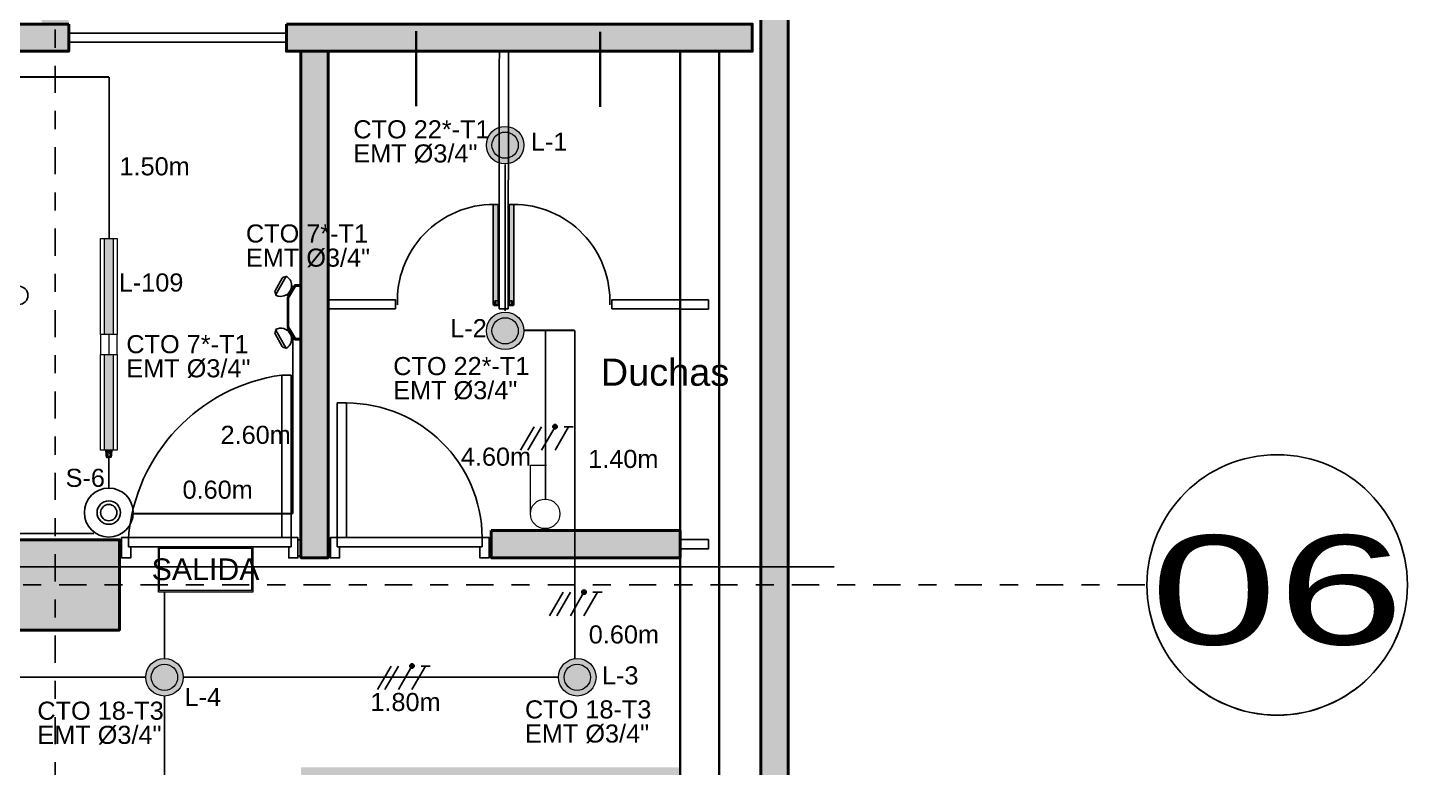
# Model space of a CAD drawing. Header units: millimetres. Extents: x -1568 to 501, y 36 to 962.
# Drawn here: x 266.32 to 273.95, y 58.23 to 62.32 of the extents above; entities that cross this region are included whole.
import ezdxf
from ezdxf.lldxf.tags import DXFTag

# ---------------------------------------------------------------- set-up
doc = ezdxf.new("R2010")
doc.units = ezdxf.units.MM
doc.linetypes.add('CENTER', pattern=[0.7, 0.3, -0.2, 0, -0.2])
doc.linetypes.add('HIDDEN', pattern=[9.525, 6.35, -3.175])
for name, color, linetype in [('-ALAMBRADO', 7, 'Continuous'), ('-CN-GYD-ILUMINACION-EM', 1, 'Continuous'), ('-CN-GYD-TEXTOS', 7, 'Continuous'), ('1amobla', 253, 'Continuous'), ('AMOBLAMIENTO', 252, 'Continuous'), ('EJE-ESTRUCTURA', 254, 'CENTER'), ('GG_PISO 9', 8, 'Continuous'), ('JCA_HATCH 254', 252, 'Continuous'), ('JCA_TEXTO1', 251, 'Continuous'), ('JCA_TEXTO2', 252, 'Continuous'), ('LUMINARIA DE EMERGENCIA', 1, 'Continuous'), ('LUMINARIA LED CIRCULAR', 7, 'Continuous'), ('SENSOR MOVIMIENTO', 3, 'Continuous'), ('suiches', 3, 'Continuous'), ('TEXTOS MEDIDAS', 7, 'Continuous')]:
    doc.layers.add(name, color=color, linetype=linetype)
for name, color, linetype, lineweight in [('-CN-GYD-ILUMINACIÓN', 3, 'Continuous', 20), ('-CN-GYD-LUMINARIA LED HERMETICA', 1, 'Continuous', 5), ('-CN-GYD-TUBERÍA ILUMINACION', 5, 'Continuous', 18), ('-CN-GYD-TUBERÍA TOMACORRIENTE', 5, 'Continuous', 5), ('_TEXTO', 7, 'Continuous', 9), ('L', 7, 'Continuous', 15), ('TEXTOS', 7, 'Continuous', 20)]:
    doc.layers.add(name, color=color, linetype=linetype, lineweight=lineweight)
doc.layers.add('A-HATCH CONCRETO', color=7, linetype='Continuous', true_color=0xb8b8b8)
doc.layers.add('HACHTCOLUMNA', color=7, linetype='Continuous', true_color=0x404040)
for name, color, linetype, lineweight, true_color in [('Estructura', 7, 'Continuous', 40, 0x383838), ('Muro', 7, 'Continuous', 40, 0x2b2b2b), ('Vidrio', 7, 'Continuous', 30, 0x999999)]:
    doc.layers.add(name, color=color, linetype=linetype, lineweight=lineweight, true_color=true_color)
doc.styles.add('GYD', font='arial.ttf', dxfattribs={"height": 2.5})
doc.styles.get("Standard").update_dxf_attribs({"font": 'arial.ttf'})
doc.styles.add('style2', font='arial.ttf', dxfattribs={"width": 1.5})
tags = doc.linetypes.add('AiX_LINE', pattern='A,0.5,-0.2,["AiX",Standard,S=0.1,R=0,X=-0.1,Y=-0.05],-0.25', length=0.95).pattern_tags.tags
tags[6] = DXFTag(74, 10)
tags = doc.linetypes.add('EMT_LINE', pattern='A,0.5,-0.2,["EMT",Standard,S=0.1,R=0,X=-0.1,Y=-0.05],-0.25', length=0.95).pattern_tags.tags
tags[6] = DXFTag(74, 10)
pattern_1 = [(0, (0, 0), (0, 6.985), [5.08, -1.905]), (90, (0, 0), (-6.985, 4e-16), [5.08, -1.905])]
pattern_2 = [(180, (4.985, -38.812), (-6.00631, -10.40324), [1.50158, -10.51105]), (270, (4.2344, -38.812), (6.00631, -10.40324), [0.75079, -20.05569]), (270, (4.047, -38.812), (6.00631, -10.40324), [0.60063, -20.20584]), (270, (4.422, -38.812), (6.00631, -10.40324), [0.60063, -20.20584]), (240, (3.859, -38.812), (6.00631, -10.40324), [0.4805, -11.53212]), (300, (4.61, -38.812), (12.01262, -4e-09), [0.4805, -11.53212])]

# ---------------------------------------------------------------- blocks, each defined once
blk = doc.blocks.new('OJO DE BUEY 12W')
at = {"layer": 'JCA_HATCH 254', "true_color": 0x000000, "transparency": 33554687}
h = blk.add_hatch(color=18, dxfattribs=at)
h.dxf.hatch_style = 1
h.paths.add_polyline_path([(-103.7, 0, 1), (103.7, 0, 1)])
h.paths.add_polyline_path([(72.7, 0, -1), (-72.7, 0, -1)], flags=16)
at = {"layer": 'LUMINARIA LED CIRCULAR', "linetype": 'EMT_LINE', "lineweight": 5, "ltscale": 10}
h = blk.add_hatch(color=256, dxfattribs=at)
h.dxf.hatch_style = 1
h.set_gradient(color1=(147, 149, 152), color2=(248, 246, 176), name='SPHERICAL')
edge = h.paths.add_edge_path()
edge.add_arc((0, 0), 72.7, 0, 360)
at = {"layer": 'LUMINARIA LED CIRCULAR', "linetype": 'Continuous', "lineweight": 5, "ltscale": 10}
for radius in [103.7, 72.7]:
    blk.add_circle((0, 0), radius, dxfattribs=at)
blk = doc.blocks.new('A$C8f550a70')
at = {"layer": '-CN-GYD-ILUMINACIÓN', "color": 3, "extrusion": (0, 0, -1)}
for p, q in [((0, 0.269), (0, 0)), ((0, 0), (0.0898, 0))]:
    blk.add_line(p, q, dxfattribs=at)
blk.add_circle((-0.0817, 0.2687), 0.0817, dxfattribs=at)
blk = doc.blocks.new('Salida_3.8W')
h = blk.add_hatch()
h.set_pattern_fill('ANGLE', color=256)
h.set_pattern_definition(pattern_1)
h.paths.add_polyline_path([(0.4342, -0.01), (0.4342, 0.3029), (-0.4342, 0.3029), (-0.4342, -0.01)])
h.paths.add_polyline_path([(-0.4242, 0), (-0.4242, 0.2929), (0.4242, 0.2929), (0.4242, 0)], flags=16)
h = blk.add_hatch()
h.set_pattern_fill('ANGLE', color=256)
h.set_pattern_definition(pattern_1)
h.paths.add_polyline_path([(0.4342, -0.01), (0.4342, 0.3029), (-0.4342, 0.3029), (-0.4342, -0.01)])
h.paths.add_polyline_path([(-0.4242, 0), (-0.4242, 0.2929), (0.4242, 0.2929), (0.4242, 0)], flags=16)
at = {"layer": 'L'}
h = blk.add_hatch(dxfattribs=at)
h.set_pattern_fill('ANGLE', color=3)
h.set_pattern_definition([(0, (-44.6785, -37.2514), (0, 6.985), [5.08, -1.905]), (90, (-44.6785, -37.2514), (-6.985, 4e-16), [5.08, -1.905])])
h.paths.add_polyline_path([(0.4342, -0.01), (0.4342, 0.3029), (-0.4342, 0.3029), (-0.4342, -0.01)])
h.paths.add_polyline_path([(-0.4242, 0), (-0.4242, 0.2929), (0.4242, 0.2929), (0.4242, 0)], flags=16)
h = blk.add_hatch(color=3, dxfattribs=at)
h.paths.add_polyline_path([(0.4342, -0.01), (0.4342, 0.3029), (-0.4342, 0.3029), (-0.4342, -0.01)])
h.paths.add_polyline_path([(-0.4242, 0), (-0.4242, 0.2929), (0.4242, 0.2929), (0.4242, 0)], flags=16)
at = {"layer": 'L', "color": 3}
for points in [[(-0.4342, 0.3029), (0.4342, 0.3029), (0.4342, -0.01), (-0.4342, -0.01)], [(-0.4242, 0.2929), (0.4242, 0.2929), (0.4242, 0), (-0.4242, 0)]]:
    blk.add_lwpolyline(points, close=True, dxfattribs=at)
at = {"layer": 'L', "color": 3, "insert": (0, 0.1465, 712.6608), "char_height": 0.15, "width": 0.848388, "attachment_point": 5}
blk.add_mtext('\\pxqc;SALIDA', dxfattribs=at)
blk = doc.blocks.new('Estructura cubierta')
at = {"layer": 'HACHTCOLUMNA'}
h = blk.add_hatch(color=256, dxfattribs=at)
h.paths.add_polyline_path([(1971.2504, -5904.9241), (1971.2504, -5903.4241), (1970.7504, -5903.4241), (1970.7504, -5904.9241)])
h.paths.add_polyline_path([(1977.3528, -5903.4238), (1978.8528, -5903.4238), (1978.8528, -5903.9238), (1977.3528, -5903.9238)])
h.paths.add_polyline_path([(1962.7504, -5904.9241), (1962.7504, -5903.4241), (1962.2504, -5903.4241), (1962.2504, -5904.9241)])
h.paths.add_polyline_path([(1978.248, -5911.9488), (1978.248, -5909.5488), (1978.748, -5909.5488), (1978.748, -5911.9488)])
h.paths.add_polyline_path([(1970.7504, -5909.5488), (1970.7504, -5911.9488), (1971.2504, -5911.9488), (1971.2504, -5909.5488)])
h.paths.add_polyline_path([(1962.2504, -5909.5488), (1962.2504, -5911.9488), (1962.7504, -5911.9488), (1962.7504, -5909.5488)])
h.paths.add_polyline_path([(1978.748, -5859.124), (1978.248, -5859.124), (1978.248, -5857.624), (1978.748, -5857.624)])
h.paths.add_polyline_path([(1971.2504, -5859.124), (1970.7504, -5859.124), (1970.7504, -5857.624), (1971.2504, -5857.624)])
at = {"layer": 'EJE-ESTRUCTURA', "ltscale": 0.5}
for p, q in [((1978.498, -5855.3542), (1978.498, -5914.9141)), ((1978.498, -5855.3542), (1978.498, -5914.9141)), ((1952.8705, -5903.6738), (1984.5332, -5903.6738))]:
    blk.add_line(p, q, dxfattribs=at)
at = {"layer": 'Estructura'}
blk.add_lwpolyline([(1977.3528, -5903.4238), (1978.8528, -5903.4238), (1978.8528, -5903.9238), (1977.3528, -5903.9238)], close=True, dxfattribs=at)
at = {"layer": 'JCA_TEXTO1', "linetype": 'Continuous'}
blk.add_circle((1985.253, -5903.6738), 0.7198, dxfattribs=at)
at = {"layer": 'JCA_TEXTO2', "style": 'style2', "width": 1.5}
blk.add_text('06', height=0.60307, rotation=0.02931, dxfattribs=at).set_placement((1984.5506, -5904.0035))
blk = doc.blocks.new('PUERTA BAÑOS')
at = {"layer": 'AMOBLAMIENTO'}
h = blk.add_hatch(color=255, dxfattribs=at)
edge = h.paths.add_edge_path()
edge.add_line((-0.0075, 0.0025), (-0.0075, -0.6278))
edge.add_arc((-0.0125, -0.6278), 0.005, -90, 0, ccw=False)
edge.add_line((-0.0125, -0.6328), (-0.0325, -0.6328))
edge.add_arc((-0.0325, -0.6278), 0.005, 180, 270, ccw=False)
edge.add_line((-0.0375, -0.6278), (-0.0375, -0.0025))
edge.add_arc((-0.0325, -0.0025), 0.005, 90, 180, ccw=False)
edge.add_line((-0.0325, 0.0025), (-0.0075, 0.0025))
for p, q in [((0, 0), (-0.005, 0)), ((0, -0.06), (0, 0)), ((-0.03, -0.005), (-0.03, -0.02)), ((-0.005, 0), (-0.025, 0)), ((-0.025, -0.025), (-0.005, -0.025)), ((-0.005, -0.025), (-0.005, 0)), ((-0.005, 0), (-0.005, -0.06)), ((-0.005, -0.06), (0, -0.06))]:
    blk.add_line(p, q, dxfattribs=at)
blk.add_lwpolyline([(-0.0075, 0.0025), (-0.0075, -0.6278, -0.414214), (-0.0125, -0.6328), (-0.0325, -0.6328, -0.414214), (-0.0375, -0.6278), (-0.0375, -0.0025, -0.414214), (-0.0325, 0.0025)], format="xyb", close=True, dxfattribs=at)
blk.add_circle((-0.0225, -0.0125), 0.0025, dxfattribs=at)
at = {"layer": 'AMOBLAMIENTO', "ltscale": 0.1}
blk.add_arc((-0.034, -0.0259), 0.6069, 177.54831, 270.14368, dxfattribs=at)
at = {"layer": 'AMOBLAMIENTO'}
for centre, start, end in [((-0.025, -0.005), 90, 180), ((-0.025, -0.02), 180, 270)]:
    blk.add_arc(centre, 0.005, start, end, dxfattribs=at)
blk = doc.blocks.new('A$C2b4e84c0')
at = {"layer": 'A-HATCH CONCRETO', "ltscale": 0.01}
h = blk.add_hatch(color=256, dxfattribs=at)
h.dxf.hatch_style = 1
h.paths.add_polyline_path([(30.0493, -30.0455), (29.8993, -30.0455), (29.8993, 18.1929), (30.0493, 18.1929)])
h = blk.add_hatch(color=256, dxfattribs=at)
h.dxf.hatch_style = 1
h.paths.add_polyline_path([(23.152, -30.0455), (23.002, -30.0455), (23.0018, -28.5839), (23.1519, -28.5839)])
h.paths.add_polyline_path([(23.002, -29.0326), (23.002, -28.8826), (22.3683, -28.8826), (22.3683, -29.0326)])
h.paths.add_polyline_path([(20.9143, -29.0329), (20.9143, -28.8829), (21.5683, -28.8826), (21.5683, -29.0326)])
h.paths.add_polyline_path([(19.5505, -29.0327), (19.5505, -28.8827), (20.1143, -28.8823), (20.1143, -29.0324)])
h.paths.add_polyline_path([(18.4005, -30.0455), (18.2505, -30.0455), (18.2505, -29.0326), (18.4005, -29.0326)])
h.paths.add_polyline_path([(18.2505, -30.0455), (23.152, -30.0455), (23.152, -30.1955), (18.2505, -30.1955)])
h.paths.add_polyline_path([(19.8537, -30.0453), (19.7037, -30.0453), (19.7036, -29.0325), (19.8536, -29.0325)])
h.paths.add_polyline_path([(21.5029, -30.0454), (21.3528, -30.0454), (21.3528, -29.0326), (21.5028, -29.0326)])
h.paths.add_polyline_path([(23.1333, -27.6815), (23.1333, -27.6815), (22.9833, -27.6815), (22.9833, -27.6815)], flags=17)
h.paths.add_polyline_path([(24.8529, -27.5315), (21.2014, -27.5315), (21.2014, -27.6815), (24.8529, -27.6815)])
h.paths.add_polyline_path([(21.2014, -27.5315), (21.2016, -23.8078), (21.3516, -23.8078), (21.3514, -27.5315)])
h.paths.add_polyline_path([(18.2526, -26.5824), (20.3005, -26.5825), (20.3005, -26.7325), (19.3505, -26.7325), (19.3505, -27.5325), (19.2005, -27.5315), (19.2005, -26.7325), (18.2526, -26.7325)])
h.paths.add_polyline_path([(26.0731, -24.6816), (21.3516, -24.6815), (21.3516, -24.8315), (26.0731, -24.8316)])
h.paths.add_polyline_path([(22.6612, -24.6816), (22.6615, -23.6505), (22.8115, -23.6505), (22.8112, -24.6816)])
h.paths.add_polyline_path([(19.1, -23.8076), (19.1, -23.6576), (21.3517, -23.6578), (21.3517, -23.8078)])
h.paths.add_polyline_path([(25.9231, -24.6816), (25.9235, -18.1573), (26.0735, -18.1573), (26.0731, -24.6816)])
h.paths.add_polyline_path([(27.2764, -24.6816), (29.8512, -24.6816), (29.8512, -24.8316), (27.2764, -24.8316)])
h.paths.add_polyline_path([(27.3565, -24.8316), (27.3566, -27.6314), (27.5067, -27.6314), (27.5065, -24.8316)])
h.paths.add_polyline_path([(28.409, -27.4814), (29.4522, -27.4814), (29.4522, -27.6314), (28.409, -27.6314)])
h.paths.add_polyline_path([(27.5066, -28.7905), (29.4522, -28.7904), (29.4522, -28.9405), (27.5066, -28.9405)])
h.paths.add_polyline_path([(27.3565, -29.9412), (27.3568, -28.7905), (27.5069, -28.7905), (27.5066, -29.9412)])
h.paths.add_polyline_path([(29.4522, -30.0455), (29.4522, -30.9412), (29.3022, -30.9412), (29.3022, -30.0455)])
h.paths.add_polyline_path([(29.4522, -30.0455), (29.8992, -30.0455), (29.8992, -30.1956), (29.4522, -30.1956)])
h.paths.add_polyline_path([(30.0493, -30.0455), (30.0493, -31.2455), (29.8993, -31.2455), (29.8992, -30.0455)])
h.paths.add_polyline_path([(27.5067, -30.9412), (29.8992, -30.9412), (29.8992, -31.0913), (27.5067, -31.0913)])
h.paths.add_polyline_path([(27.3565, -30.9412), (27.3568, -32.1376), (27.5069, -32.1376), (27.5066, -30.9412)])
h.paths.add_polyline_path([(26.7476, -32.1377), (27.5066, -32.1376), (27.5066, -32.2876), (26.7476, -32.2878)])
h.paths.add_polyline_path([(25.6967, -30.0455), (25.6981, -33.6571), (25.8481, -33.6571), (25.8467, -30.0455)])
h.paths.add_polyline_path([(25.8476, -32.1377), (25.8475, -32.1377), (25.8475, -32.2877), (25.8476, -32.2878)], flags=17)
h.paths.add_polyline_path([(28.0976, -32.1377), (29.8992, -32.1376), (29.8992, -32.2876), (28.0976, -32.2877)])
h.paths.add_polyline_path([(29.4834, -34.4535), (29.4834, -35.9572), (29.3333, -35.9572), (29.3333, -34.4535)])
h.paths.add_polyline_path([(29.4834, -34.4535), (29.8992, -34.4534), (29.8992, -34.6035), (29.4834, -34.6035)])
h.paths.add_polyline_path([(30.0493, -34.4535), (30.0493, -35.9571), (29.8993, -35.9571), (29.8992, -34.4535)])
h.paths.add_polyline_path([(26.2481, -35.9571), (30.0493, -35.9571), (30.0493, -36.1072), (26.2481, -36.1072)])
h.paths.add_polyline_path([(25.7482, -36.1072), (25.7481, -36.0571), (26.2481, -36.0571), (26.2481, -36.1072)])
h.paths.add_polyline_path([(25.7482, -36.1072), (25.6981, -36.1072), (25.6981, -33.6571), (25.7482, -33.6571)])
at = {"layer": '1amobla', "linetype": 'Continuous', "ltscale": 0.3}
blk.add_line((27.5067, -27.6314), (27.3566, -27.6314), dxfattribs=at)
at = {"layer": 'AMOBLAMIENTO', "linetype": 'Continuous', "ltscale": 0.3}
blk.add_line((24.8529, -27.6815), (30.3049, -27.6815), dxfattribs=at)
at = {"layer": 'AMOBLAMIENTO'}
for points in [[(26.0731, -24.7313), (26.0731, -24.782), (27.2764, -24.782), (27.2764, -24.7313)], [(28.5039, -24.8316), (28.5029, -26.2556), (28.4528, -26.2556), (28.4528, -24.9119), (28.4538, -24.8316)], [(27.5066, -26.2566), (27.8789, -26.2556), (27.879, -26.2055), (27.5066, -26.2065)], [(29.4522, -26.2566), (29.0753, -26.2556), (29.0753, -26.2055), (29.4522, -26.2065)], [(29.6095, -26.2065), (29.6095, -26.2572), (29.4521, -26.2572), (29.4521, -26.2065)], [(29.6096, -27.531), (29.6096, -27.5817), (29.4522, -27.5817), (29.4522, -27.531)]]:
    blk.add_lwpolyline(points, close=True, dxfattribs=at)
at = {"layer": 'AMOBLAMIENTO', "linetype": 'HIDDEN'}
for points in [[(27.2515, -27.5204), (27.3022, -27.5204), (27.3022, -26.6218), (27.2515, -26.6218)], [(27.6081, -27.5204), (27.5574, -27.5204), (27.5574, -26.7762), (27.6081, -26.7762)]]:
    blk.add_lwpolyline(points, close=True, dxfattribs=at)
at = {"layer": 'AMOBLAMIENTO'}
for points in [[(26.3529, -27.5331), (26.3656, -27.5331), (26.3656, -27.6202), (26.3529, -27.6202)], [(26.4036, -27.5711), (26.4163, -27.5711), (26.4163, -27.6329), (26.3656, -27.6329), (26.3656, -27.5204), (26.4036, -27.5204)], [(27.3022, -27.5204), (26.4036, -27.5204), (26.4036, -27.5711), (27.3022, -27.5711)], [(27.2895, -27.5711), (27.2895, -27.6329), (27.3402, -27.6329), (27.3402, -27.5204), (27.3022, -27.5204), (27.3022, -27.5711), (27.2895, -27.5711)], [(27.3529, -27.5331), (27.3402, -27.5331), (27.3402, -27.6202), (27.3529, -27.6202)], [(27.5066, -27.5331), (27.5193, -27.5331), (27.5193, -27.6202), (27.5066, -27.6202)], [(27.57, -27.5711), (27.57, -27.6329), (27.5193, -27.6329), (27.5193, -27.5204), (27.5574, -27.5204), (27.5574, -27.5711), (27.57, -27.5711)], [(27.5574, -27.5204), (28.3583, -27.5204), (28.3583, -27.5711), (27.5574, -27.5711)], [(28.3583, -27.5711), (28.3456, -27.5711), (28.3456, -27.6329), (28.3963, -27.6329), (28.3963, -27.5204), (28.3583, -27.5204)], [(28.409, -27.5331), (28.3963, -27.5331), (28.3963, -27.6202), (28.409, -27.6202)]]:
    blk.add_lwpolyline(points, dxfattribs=at)
for centre, radius, start, end in [((25.7977, -26.1813), 0.05, 270, 90), ((27.387, -27.599), 0.9865, 97.89449, 175.43143), ((27.6075, -27.5271), 0.7509, 0.51328, 89.956)]:
    blk.add_arc(centre, radius, start, end, dxfattribs=at)
at = {"layer": 'Muro'}
blk.add_lwpolyline([(30.0493, -30.0455), (29.8993, -30.0455), (29.8993, 18.1929), (30.0493, 18.1929), (30.0493, -30.0455)], dxfattribs=at)
for points in [[(26.0731, -24.6816), (21.3516, -24.6815), (21.3516, -24.8315), (26.0731, -24.8316)], [(27.2764, -24.6816), (29.8512, -24.6816), (29.8512, -24.8316), (27.2764, -24.8316)], [(27.3565, -24.8316), (27.3566, -27.6314), (27.5067, -27.6314), (27.5065, -24.8316)], [(28.409, -27.4814), (29.4522, -27.4814), (29.4522, -27.6314), (28.409, -27.6314)]]:
    blk.add_lwpolyline(points, close=True, dxfattribs=at)
at = {"layer": 'Vidrio'}
for p, q in [((27.9927, -24.7215), (27.9927, -25.136)), ((29.0116, -24.7256), (29.0116, -25.1401))]:
    blk.add_line(p, q, dxfattribs=at)
blk.add_lwpolyline([(29.4522, -30.0455), (29.6693, -30.0455), (29.6692, -24.8316), (29.4522, -24.8316)], close=True, dxfattribs=at)
at = {"layer": 'AMOBLAMIENTO', "linetype": 'HIDDEN', "ltscale": 0.0003, "yscale": 0.8784798838123716, "zscale": 0.8784798838123716}
for p, xscale, rotation in [((28.4528, -26.2343), -0.8784798838123716, 179.9996933002926), ((28.5014, -26.2343), 0.8784798838123716, 180.0003066997074)]:
    blk.add_blockref('PUERTA BAÑOS', p, dxfattribs=dict(at, xscale=xscale, rotation=rotation))
at = {"layer": 'Muro'}
blk.add_blockref('Estructura cubierta', (-1952.4999, 5875.892), dxfattribs=at)
at = {"layer": 'TEXTOS', "color": 252}
blk.add_text('Duchas', height=0.15, rotation=359.93314, dxfattribs=at).set_placement((29.014, -26.6805))
blk = doc.blocks.new('LUMINARIA HERMETICA 40W')
h = blk.add_hatch()
h.set_pattern_fill('SWAMP', color=252, scale=0.472938, angle=180)
h.set_pattern_definition(pattern_2)
h.paths.add_polyline_path([(-24, 54.9), (23.4, 54.9), (23.4, 584.8), (-24, 584.8)])
h = blk.add_hatch()
h.set_pattern_fill('SWAMP', color=252, scale=0.472938, angle=180)
h.set_pattern_definition(pattern_2)
h.paths.add_polyline_path([(-24, -584.8), (23.4, -584.8), (23.4, -54.9), (-24, -54.9)])
at = {"layer": '-CN-GYD-ILUMINACIÓN', "color": 1, "extrusion": (0, 0, -1)}
for p, q in [((-46.3, 584.8), (46.3, 584.8)), ((-46.3, 54.9), (-46.3, 584.8)), ((46.3, 584.8), (46.3, 559.3)), ((46.3, 559.3), (46.3, 54.9)), ((-46.3, -559.2), (-46.3, -54.9)), ((46.3, -54.9), (46.3, -584.8)), ((-46.3, -584.8), (-46.3, -559.2)), ((46.3, -584.8), (-46.3, -584.8))]:
    blk.add_line(p, q, dxfattribs=at)
at = {"layer": '-CN-GYD-ILUMINACIÓN', "color": 1}
for p, q in [((46.3, 54.9), (-46.3, 54.9)), ((0, 54.9), (0, -54.9)), ((46.3, -54.9), (46.3, 54.9)), ((-46.3, -54.9), (46.3, -54.9)), ((-17.3, -588.3), (-17.4, -588.6)), ((-17.4, -588.6), (-17.4, -595)), ((-17.4, -595), (-12.2, -595)), ((-16.1, -587.4), (-17.3, -588.3)), ((-14.7, -586.9), (-16.1, -587.4)), ((-15.9, -605.2), (-15.9, -615.4)), ((-12.5, -605.2), (-15.9, -605.2)), ((-12.2, -596.1), (-15.8, -596.1)), ((-15.8, -596.1), (-15.8, -604.1)), ((-15.8, -604.1), (-12.5, -604.1)), ((-13, -586.9), (-14.7, -586.9)), ((-11.7, -587.6), (-13, -586.9)), ((-12.8, -587.1), (-12.8, -584.8)), ((-12.8, -584.8), (0, -584.8)), ((0, -587.1), (-12.8, -587.1)), ((-12.5, -604.1), (-12.5, -605.2)), ((-12.2, -595), (-12.2, -596.1)), ((-10.6, -588.6), (-11.7, -587.6)), ((-7.7, -588.3), (-10.6, -588.6)), ((-7, -588), (-7.7, -588.3)), ((-3, -587.5), (-7, -588)), ((0, -587.1), (-3, -587.5)), ((12.8, -584.8), (0, -584.8)), ((0, -587.1), (3, -587.5)), ((0, -587.1), (12.8, -587.1)), ((3, -587.5), (7, -588)), ((7, -588), (7.7, -588.3)), ((7.7, -588.3), (10.6, -588.6)), ((10.6, -588.6), (11.7, -587.6)), ((11.7, -587.6), (13, -586.9)), ((17.4, -595), (12.2, -595)), ((12.2, -595), (12.2, -596.1)), ((12.2, -596.1), (15.8, -596.1)), ((15.8, -604.1), (12.5, -604.1)), ((12.5, -604.1), (12.5, -605.2)), ((12.5, -605.2), (15.9, -605.2)), ((12.8, -587.1), (12.8, -584.8)), ((13, -586.9), (14.7, -586.9)), ((14.7, -586.9), (16.1, -587.4)), ((15.8, -596.1), (15.8, -604.1)), ((15.9, -605.2), (15.9, -615.4)), ((16.1, -587.4), (17.3, -588.3)), ((17.3, -588.3), (17.4, -588.6)), ((17.4, -588.6), (17.4, -595)), ((-15.9, -615.4), (-14, -617)), ((-14, -617), (-14, -621.4)), ((-14, -621.4), (-14, -623.4)), ((-14, -623.4), (-10.8, -625.7)), ((-10.8, -625.7), (0, -625.7)), ((10.8, -625.7), (0, -625.7)), ((14, -623.4), (10.8, -625.7)), ((15.9, -615.4), (14, -617)), ((14, -617), (14, -621.4)), ((14, -621.4), (14, -623.4))]:
    blk.add_line(p, q, dxfattribs=at)
for points in [[(-46.3, 54.9), (-46.3, -54.9)], [(-17.4, -593.9), (-10.6, -593.9), (-7.7, -593.9), (0, -593.9)], [(-12.5, -604.1), (0, -604.1)], [(-12.5, -605.2), (0, -605.2)], [(-12.2, -595), (0, -595)], [(-12.2, -596.1), (0, -596.1)], [(-10.6, -588.6), (-10.6, -595)], [(-7.2, -605.2), (-7.2, -615.4), (-9.1, -615.4), (-9.1, -605.2)], [(-8.4, -604.1), (-8.4, -596.1)], [(-7.7, -588.3), (-7.7, -595)], [(17.4, -593.9), (10.6, -593.9), (7.7, -593.9), (0, -593.9)], [(12.2, -595), (0, -595)], [(12.2, -596.1), (0, -596.1)], [(12.5, -604.1), (0, -604.1)], [(12.5, -605.2), (0, -605.2)], [(7.2, -605.2), (7.2, -615.4), (9.1, -615.4), (9.1, -605.2)], [(7.7, -588.3), (7.7, -595)], [(8.4, -604.1), (8.4, -596.1)], [(10.6, -588.6), (10.6, -595)], [(-14, -617), (0, -617)], [(-9.1, -615.4), (-10.8, -617)], [(-7.2, -615.4), (-3.7, -617)], [(14, -617), (0, -617)], [(7.2, -615.4), (3.7, -617)], [(9.1, -615.4), (10.8, -617)]]:
    blk.add_lwpolyline(points, dxfattribs=at)
at = {"color": 1}
for points in [[(23.4, 54.9), (-24, 54.9), (-24, 584.8), (23.4, 584.8)], [(23.4, -584.8), (-24, -584.8), (-24, -54.9), (23.4, -54.9)]]:
    blk.add_lwpolyline(points, close=True, dxfattribs=at)
blk = doc.blocks.new('Sensor 360º_')
at = {"layer": 'suiches'}
for radius in [0.1126, 0.054, 0.0375]:
    blk.add_circle((0, 0), radius, dxfattribs=at)
blk = doc.blocks.new('*U97')
at = {"layer": '-CN-GYD-ILUMINACION-EM', "ltscale": 0.3}
for p, q in [((-145, 270), (-200, 170)), ((-114, 285), (-197, 136)), ((-119, 277), (-119, 277)), ((-193, 144), (-193, 144)), ((-145, -270), (-200, -170)), ((-114, -285), (-197, -136)), ((-193, -144), (-193, -144)), ((-119, -277), (-119, -277))]:
    blk.add_line(p, q, dxfattribs=at)
at = {"layer": '-CN-GYD-ILUMINACION-EM'}
for p, q in [((-104, 116), (-104, -116)), ((-94, 114), (-94, -114)), ((0, 217), (-46, 217)), ((0, 207), (-40, 207)), ((0, -217), (0, 217)), ((-46, -217), (0, -217)), ((-40, -207), (0, -207))]:
    blk.add_line(p, q, dxfattribs=at)
for points in [[(-96, 130), (-110, 138)], [(-46, 217), (-104, 116)], [(-40, 207), (-94, 114)], [(-56, 199), (-70, 208)], [(-96, -130), (-110, -138)], [(-46, -217), (-104, -116)], [(-40, -207), (-94, -114)], [(-56, -199), (-70, -208)]]:
    blk.add_lwpolyline(points, dxfattribs=at)
at = {"layer": '-CN-GYD-ILUMINACION-EM', "ltscale": 0.3}
for centre, radius, start, end in [((-156, 211), 85.5, 240.9715, 60.9715), ((-128, 260), 19.1, 60.9715, 150.9715), ((-183, 161), 19.1, 150.9715, 240.9715), ((-183, -161), 19.1, 119.0285, 209.0285), ((-156, -211), 85.5, 299.0285, 119.0285), ((-128, -260), 19.1, 209.0285, 299.0285)]:
    blk.add_arc(centre, radius, start, end, dxfattribs=at)
at = {"layer": '-CN-GYD-TEXTOS', "style": 'GYD'}
blk.add_attdef('5', (-68, -406), '', height=125, rotation=90, dxfattribs=at)
blk = doc.blocks.new('3x')
at = {"layer": '-ALAMBRADO'}
h = blk.add_hatch(color=256, dxfattribs=at)
edge = h.paths.add_edge_path()
edge.add_arc((0.078, 0.13), 0.025, 0, 360)
for p, q in [((-0.152, 0.13), (-0.302, -0.13)), ((-0.072, 0.13), (-0.222, -0.13)), ((0.078, 0.13), (-0.072, -0.13)), ((0.228, 0.13), (0.078, -0.13))]:
    blk.add_line(p, q, dxfattribs=at)
blk.add_lwpolyline([(0.278, 0.13), (0.178, 0.13)], dxfattribs=at)
blk.add_circle((0.078, 0.13), 0.025, dxfattribs=at)
blk = doc.blocks.new('*U60')
at = {"layer": '-ALAMBRADO'}
blk.add_blockref('3x', (0, 0), dxfattribs=at)

msp = doc.modelspace()

# ---------------------------------------------------------------- hatches: boundary and pattern name
at = {"layer": 'JCA_HATCH 254', "ltscale": 0.3}
h = msp.add_hatch(dxfattribs=at)
h.set_pattern_fill('ANSI31', color=256)
h.paths.add_polyline_path([(273.1914, 62.2321), (272.8914, 62.2321), (272.8914, 62.3071), (273.1914, 62.3071)])

# ---------------------------------------------------------------- linework, layer by layer
at = {"layer": '-CN-GYD-TUBERÍA ILUMINACION', "linetype": 'AiX_LINE', "ltscale": 10, "const_width": 0.01}
for points in [[(262.5125, 62.0436), (266.7726, 62.0436)], [(266.7726, 61.1505), (266.7726, 62.0436)], [(267.7879, 60.6014), (267.7879, 59.6304)], [(266.7709, 59.7713), (266.7709, 59.94)], [(266.6895, 59.5208), (262.3776, 59.5208), (262.3776, 59.8)], [(266.906, 59.6304), (267.7879, 59.6304)]]:
    msp.add_lwpolyline(points, dxfattribs=at)
at = {"layer": '-CN-GYD-TUBERÍA TOMACORRIENTE', "linetype": 'EMT_LINE', "const_width": 0.01}
for points in [[(268.9619, 60.7499), (268.9619, 61.5608)], [(269.347, 60.6434), (269.0642, 60.6434)], [(269.1848, 59.7107), (269.1848, 60.6434)], [(269.347, 60.6434), (269.347, 58.8298)], [(267.0786, 58.8298), (267.0786, 59.1979)], [(266.9775, 58.726), (265.1838, 58.726)], [(269.2568, 58.726), (267.1823, 58.726)], [(267.0786, 57.4846), (267.0786, 58.6223)]]:
    msp.add_lwpolyline(points, dxfattribs=at)
msp.add_lwpolyline([(269.9286, 59.236), (269.9287, 58.2277)])
at = {"layer": 'GG_PISO 9'}
for centre in [(268.9095, 60.7949), (268.9976, 60.7949)]:
    msp.add_circle(centre, 0.0022, dxfattribs=at)
at = {"layer": 'GG_PISO 9', "linetype": 'Continuous'}
msp.add_circle((273.2295, 59.236), 0.7198, dxfattribs=at)

# ---------------------------------------------------------------- block references
at = {"layer": '-CN-GYD-LUMINARIA LED HERMETICA', "linetype": 'Continuous', "xscale": 0.001, "yscale": 0.001, "zscale": 0.002575412933351854}
msp.add_blockref('LUMINARIA HERMETICA 40W', (266.7709, 60.5656), dxfattribs=at)
msp.add_blockref('A$C2b4e84c0', (240.4764, 87.0181))
at = {"layer": '_TEXTO', "linetype": 'Continuous', "ltscale": 10, "xscale": 0.5, "yscale": 0.5, "zscale": 320}
for p in [(269.1986, 60.0457), (269.3584, 59.131), (268.4079, 58.723)]:
    msp.add_blockref('*U60', p, dxfattribs=at)
at = {"layer": 'L', "xscale": 0.6, "yscale": 0.8}
msp.add_blockref('Salida_3.8W', (267.3058, 59.2047), dxfattribs=at)
at = {"layer": 'LUMINARIA DE EMERGENCIA', "linetype": 'Continuous', "ltscale": 10, "xscale": 0.0007007190885462964, "yscale": 0.0007007190885462964, "zscale": 0.0007007190885462964}
msp.add_blockref('*U97', (267.8309, 60.7432), dxfattribs=at)
at = {"layer": 'LUMINARIA LED CIRCULAR', "xscale": 0.001, "yscale": 0.001, "zscale": 0.578415361173768}
for p in [(268.9619, 61.667), (268.9619, 60.6407), (267.0786, 58.726), (269.3605, 58.726)]:
    msp.add_blockref('OJO DE BUEY 12W', p, dxfattribs=at)
at = {"layer": 'SENSOR MOVIMIENTO', "xscale": 1.2, "yscale": 1.2}
msp.add_blockref('Sensor 360º_', (266.7709, 59.6361), dxfattribs=at)
at = {"layer": 'suiches', "xscale": -1, "rotation": 179.9999999967597}
msp.add_blockref('A$C8f550a70', (269.1013, 59.8977), dxfattribs=at)

# ---------------------------------------------------------------- texts
at = {"layer": 'GG_PISO 9', "style": 'style2', "width": 1.5}
msp.add_text('06', height=0.60307, rotation=0.02931, dxfattribs=at).set_placement((272.5272, 58.9063))
at = {"layer": 'TEXTOS', "char_height": 0.1, "attachment_point": 1}
for s, insert, width in [('\\A1;\\pxsm0.8;CTO 22*-T1\\PEMT Ø3/4"       ', (268.1227, 61.8046), 0.728353), ('\\A1;\\pxsm0.8;CTO 7*-T1\\PEMT Ø3/4"       ', (267.529, 61.2288), 0.680604), ('\\A1;\\pxsm0.8;CTO 7*-T1\\PEMT Ø3/4"       ', (266.8679, 60.6172), 0.680604), ('\\A1;\\pxsm0.8;CTO 22*-T1\\PEMT Ø3/4"       ', (268.3431, 60.496), 0.728353), ('\\A1;\\pxsm0.8;CTO 18-T3\\PEMT Ø3/4"       ', (266.3761, 58.5911), 0.693292), ('\\A1;\\pxsm0.8;CTO 18-T3\\PEMT Ø3/4"       ', (269.0715, 58.5983), 0.693292)]:
    msp.add_mtext(s, dxfattribs=dict(at, insert=insert, width=width))
for s, width, heights, insert in [('L-1', 0.177262, [0], (269.1038, 61.7361)), ('\\pxqc;L-109', 0.27392, [0.1004], (266.8677, 60.9581)), ('L-2', 0.177262, [0], (268.6584, 60.7055)), ('\\pxqc;S-6', 0.773487, [0], (266.254, 59.8783)), ('L-3', 0.177262, [0], (269.497, 58.7862)), ('L-4', 0.177262, [0], (267.1898, 58.6674))]:
    msp.add_mtext_dynamic_manual_height_columns(s, width=width, gutter_width=0.325, heights=heights, dxfattribs=dict(at, insert=insert))
at = {"layer": 'TEXTOS MEDIDAS', "char_height": 0.1, "attachment_point": 1}
for s, width, heights, insert in [('\\pxqc;1.50m', 0.773487, [0], (266.6373, 61.6001)), ('\\pxqc;2.60m', 0.27392, [0.1004], (267.4459, 60.116)), ('\\pxqc;0.60m', 0.773487, [0], (266.9859, 59.8129))]:
    msp.add_mtext_dynamic_manual_height_columns(s, width=width, gutter_width=0.325, heights=heights, dxfattribs=dict(at, insert=insert))
for s, insert, width in [('\\A1;\\pxsm0.8;4.60m', (268.7171, 59.9953), 0.266211), ('\\A1;\\pxsm0.8;1.40m', (269.421, 59.9828), 0.680604), ('\\A1;\\pxsm0.8;0.60m', (269.4241, 59.0127), 0.680604), ('\\A1;\\pxsm0.8;1.80m', (268.2168, 58.6391), 0.680604)]:
    msp.add_mtext(s, dxfattribs=dict(at, insert=insert, width=width))

doc.saveas('drawing.dxf')
